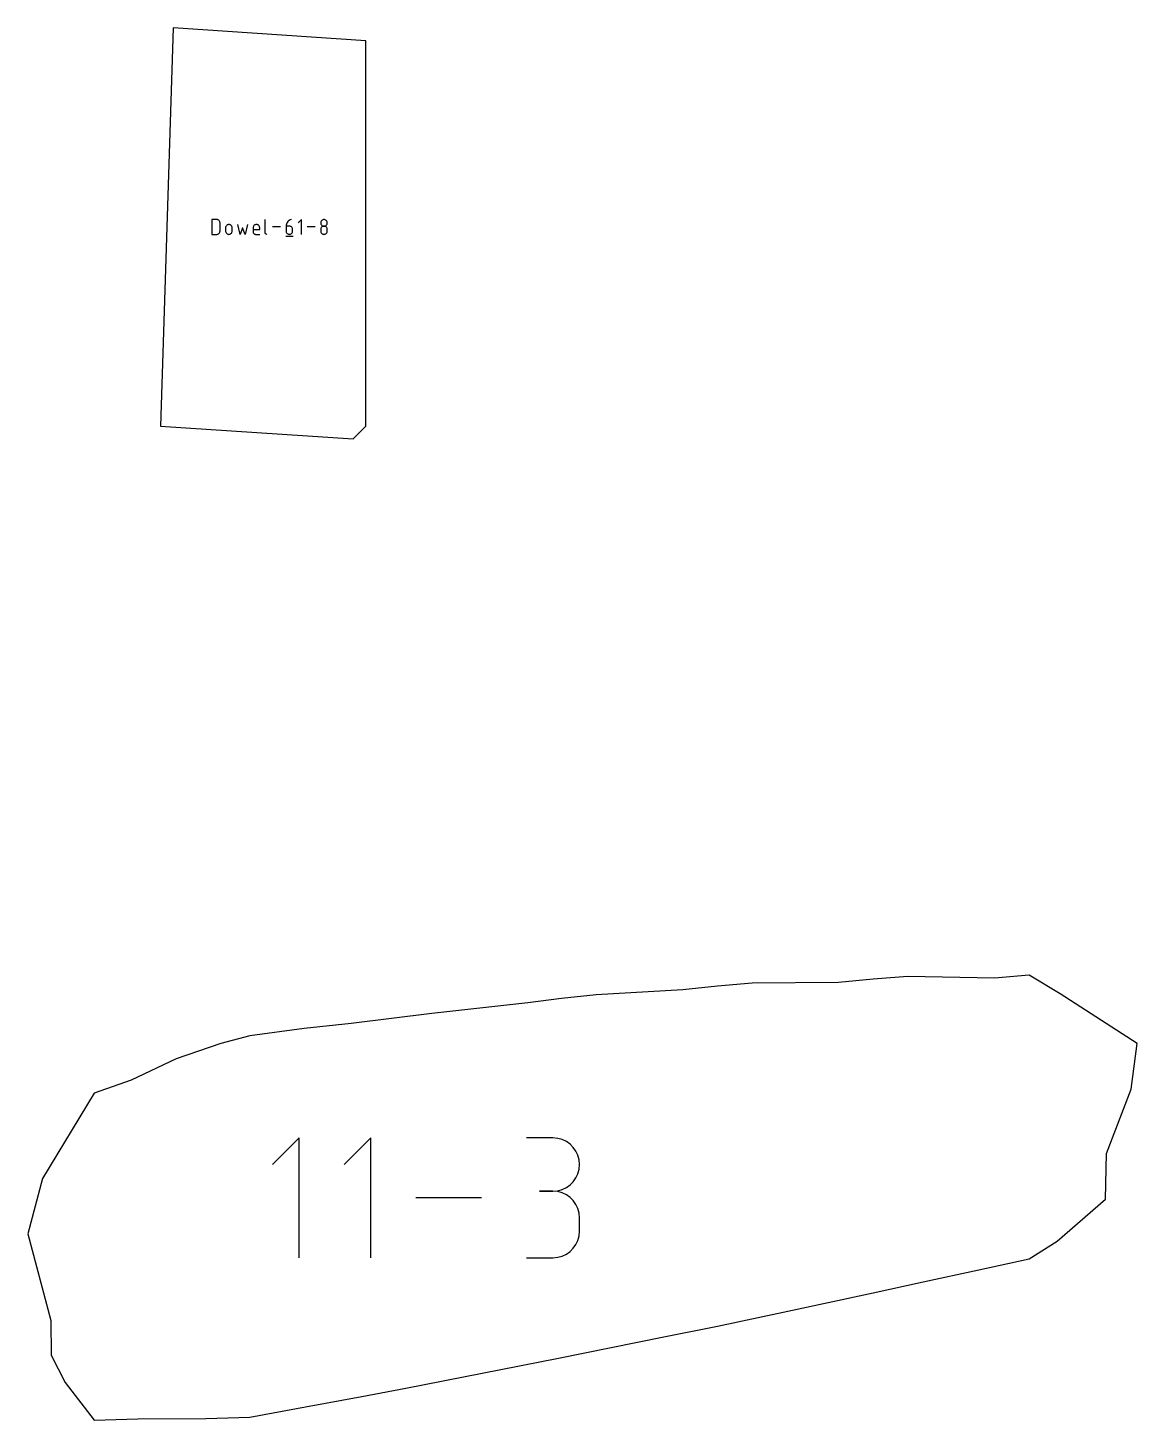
# Model space of a CAD drawing. Extents: x 0 to 12.2, y 0 to 12.
# Drawn here: x 9.988 to 10.798, y 5.912 to 6.928 of the extents above; entities that cross this region are included whole.
import ezdxf

# ---------------------------------------------------------------- set-up
doc = ezdxf.new("R2010")
doc.units = 0

msp = doc.modelspace()

# ---------------------------------------------------------------- linework, layer by layer
at = {"layer": 'annotation', "color": 1}
for p, q in [((10.125519, 6.787744), (10.121917, 6.787744)), ((10.121917, 6.787744), (10.121917, 6.776943)), ((10.125949, 6.787705), (10.125519, 6.787744)), ((10.126353, 6.787594), (10.125949, 6.787705)), ((10.160921, 6.778149), (10.160921, 6.787753)), ((10.179738, 6.787744), (10.179051, 6.787487)), ((10.179738, 6.787744), (10.179738, 6.787744)), ((10.187385, 6.787744), (10.184983, 6.785342)), ((10.187385, 6.776943), (10.187385, 6.787744)), ((10.203789, 6.787731), (10.203359, 6.787692)), ((10.20422, 6.787692), (10.203789, 6.787731)), ((10.203789, 6.787731), (10.203789, 6.787731)), ((10.126726, 6.787416), (10.126353, 6.787594)), ((10.127061, 6.787179), (10.126726, 6.787416)), ((10.12735, 6.786889), (10.127061, 6.787179)), ((10.127061, 6.777515), (10.12735, 6.777804)), ((10.127587, 6.786554), (10.12735, 6.786889)), ((10.12735, 6.777804), (10.127587, 6.778139)), ((10.127764, 6.78618), (10.127587, 6.786554)), ((10.127587, 6.778139), (10.127764, 6.778513)), ((10.127876, 6.785774), (10.127764, 6.78618)), ((10.127764, 6.778513), (10.127876, 6.77892)), ((10.127914, 6.785342), (10.127876, 6.785774)), ((10.127876, 6.77892), (10.127914, 6.779351)), ((10.127914, 6.779351), (10.127914, 6.785342)), ((10.127914, 6.785342), (10.127914, 6.785342)), ((10.132003, 6.782171), (10.131964, 6.78174)), ((10.131964, 6.78174), (10.131964, 6.779345)), ((10.131964, 6.779345), (10.131964, 6.779345)), ((10.131964, 6.779345), (10.132003, 6.778914)), ((10.132115, 6.782577), (10.132003, 6.782171)), ((10.132003, 6.778914), (10.132115, 6.778507)), ((10.132292, 6.78295), (10.132115, 6.782577)), ((10.132115, 6.778507), (10.132292, 6.778133)), ((10.132529, 6.783284), (10.132292, 6.78295)), ((10.132292, 6.778133), (10.132529, 6.777798)), ((10.132819, 6.783573), (10.132529, 6.783284)), ((10.132529, 6.777798), (10.132819, 6.777508)), ((10.133154, 6.783809), (10.132819, 6.783573)), ((10.133528, 6.783986), (10.133154, 6.783809)), ((10.133935, 6.784097), (10.133528, 6.783986)), ((10.134366, 6.784135), (10.133935, 6.784097)), ((10.134798, 6.784097), (10.134366, 6.784135)), ((10.134366, 6.784135), (10.134366, 6.784135)), ((10.135204, 6.783986), (10.134798, 6.784097)), ((10.135578, 6.783809), (10.135204, 6.783986)), ((10.135913, 6.783573), (10.135578, 6.783809)), ((10.136202, 6.783284), (10.135913, 6.783573)), ((10.135913, 6.777508), (10.136203, 6.777798)), ((10.136439, 6.78295), (10.136202, 6.783284)), ((10.136203, 6.777798), (10.13644, 6.778133)), ((10.136617, 6.782577), (10.136439, 6.78295)), ((10.13644, 6.778133), (10.136617, 6.778507)), ((10.136729, 6.782171), (10.136617, 6.782577)), ((10.136617, 6.778507), (10.136729, 6.778914)), ((10.136768, 6.78174), (10.136729, 6.782171)), ((10.136729, 6.778914), (10.136768, 6.779345)), ((10.136768, 6.779345), (10.136768, 6.78174)), ((10.136768, 6.78174), (10.136768, 6.78174)), ((10.142623, 6.776943), (10.140818, 6.784135)), ((10.144421, 6.78174), (10.142623, 6.776943)), ((10.146219, 6.776943), (10.144421, 6.78174)), ((10.148023, 6.784135), (10.146219, 6.776943)), ((10.152112, 6.78218), (10.152074, 6.781749)), ((10.152074, 6.781749), (10.152074, 6.778751)), ((10.152074, 6.780546), (10.156871, 6.780546)), ((10.152074, 6.778751), (10.152074, 6.778751)), ((10.152074, 6.778751), (10.152103, 6.778425)), ((10.152103, 6.778425), (10.152186, 6.778119)), ((10.152224, 6.782585), (10.152112, 6.78218)), ((10.152186, 6.778119), (10.15232, 6.777837)), ((10.152402, 6.782959), (10.152224, 6.782585)), ((10.15232, 6.777837), (10.152497, 6.777585)), ((10.152639, 6.783294), (10.152402, 6.782959)), ((10.152497, 6.777585), (10.152715, 6.777367)), ((10.152928, 6.783583), (10.152639, 6.783294)), ((10.153263, 6.78382), (10.152928, 6.783583)), ((10.153636, 6.783997), (10.153263, 6.78382)), ((10.154042, 6.784109), (10.153636, 6.783997)), ((10.154472, 6.784148), (10.154042, 6.784109)), ((10.154904, 6.784109), (10.154472, 6.784148)), ((10.154472, 6.784148), (10.154472, 6.784148)), ((10.15531, 6.783997), (10.154904, 6.784109)), ((10.155683, 6.78382), (10.15531, 6.783997)), ((10.156018, 6.783583), (10.155683, 6.78382)), ((10.156307, 6.783294), (10.156018, 6.783583)), ((10.156543, 6.782959), (10.156307, 6.783294)), ((10.156721, 6.782585), (10.156543, 6.782959)), ((10.156832, 6.78218), (10.156721, 6.782585)), ((10.156871, 6.781749), (10.156832, 6.78218)), ((10.156871, 6.780546), (10.156871, 6.781749)), ((10.156871, 6.781749), (10.156871, 6.781749)), ((10.16094, 6.777931), (10.160921, 6.778149)), ((10.160996, 6.777727), (10.16094, 6.777931)), ((10.161085, 6.777538), (10.160996, 6.777727)), ((10.172086, 6.782344), (10.16618, 6.782344)), ((10.176189, 6.783664), (10.176136, 6.782934)), ((10.176136, 6.782934), (10.176136, 6.779344)), ((10.178534, 6.782934), (10.176136, 6.782934)), ((10.176136, 6.779344), (10.176136, 6.779344)), ((10.176136, 6.779344), (10.176174, 6.778913)), ((10.176174, 6.778913), (10.176286, 6.778507)), ((10.176344, 6.784366), (10.176189, 6.783664)), ((10.176286, 6.778507), (10.176464, 6.778133)), ((10.176594, 6.78503), (10.176344, 6.784366)), ((10.176464, 6.778133), (10.1767, 6.777797)), ((10.176934, 6.785648), (10.176594, 6.78503)), ((10.1767, 6.777797), (10.17699, 6.777508)), ((10.177355, 6.786212), (10.176934, 6.785648)), ((10.177853, 6.786712), (10.177355, 6.786212)), ((10.178421, 6.787139), (10.177853, 6.786712)), ((10.179051, 6.787487), (10.178421, 6.787139)), ((10.178965, 6.782896), (10.178534, 6.782934)), ((10.179371, 6.782785), (10.178965, 6.782896)), ((10.179745, 6.782608), (10.179371, 6.782785)), ((10.18008, 6.782372), (10.179745, 6.782608)), ((10.180369, 6.782083), (10.18008, 6.782372)), ((10.18008, 6.777508), (10.180369, 6.777797)), ((10.180605, 6.781749), (10.180369, 6.782083)), ((10.180369, 6.777797), (10.180605, 6.778133)), ((10.180783, 6.781376), (10.180605, 6.781749)), ((10.180605, 6.778133), (10.180783, 6.778507)), ((10.180894, 6.78097), (10.180783, 6.781376)), ((10.180783, 6.778507), (10.180894, 6.778913)), ((10.180933, 6.780539), (10.180894, 6.78097)), ((10.180894, 6.778913), (10.180933, 6.779344)), ((10.180933, 6.779344), (10.180933, 6.780539)), ((10.180933, 6.780539), (10.180933, 6.780539)), ((10.197341, 6.782344), (10.191436, 6.782344)), ((10.20143, 6.785765), (10.201391, 6.785336)), ((10.201391, 6.785336), (10.201391, 6.785336)), ((10.201391, 6.785336), (10.20143, 6.784904)), ((10.20143, 6.780964), (10.201391, 6.780533)), ((10.201391, 6.780533), (10.201391, 6.779338)), ((10.201391, 6.779338), (10.201391, 6.779338)), ((10.201391, 6.779338), (10.20143, 6.778907)), ((10.201541, 6.78617), (10.20143, 6.785765)), ((10.20143, 6.784904), (10.201541, 6.784498)), ((10.201541, 6.78137), (10.20143, 6.780964)), ((10.20143, 6.778907), (10.201541, 6.778501)), ((10.201719, 6.786543), (10.201541, 6.78617)), ((10.201541, 6.784498), (10.201719, 6.784124)), ((10.201719, 6.781744), (10.201541, 6.78137)), ((10.201541, 6.778501), (10.201719, 6.778128)), ((10.201956, 6.786877), (10.201719, 6.786543)), ((10.201719, 6.784124), (10.201956, 6.783789)), ((10.201956, 6.782079), (10.201719, 6.781744)), ((10.201719, 6.778128), (10.201956, 6.777794)), ((10.202245, 6.787166), (10.201956, 6.786877)), ((10.201956, 6.783789), (10.202245, 6.783499)), ((10.202245, 6.782369), (10.201956, 6.782079)), ((10.201956, 6.777794), (10.202245, 6.777505)), ((10.20258, 6.787403), (10.202245, 6.787166)), ((10.202245, 6.783499), (10.20258, 6.783262)), ((10.20258, 6.782606), (10.202245, 6.782369)), ((10.202953, 6.787581), (10.20258, 6.787403)), ((10.20258, 6.783262), (10.202953, 6.783084)), ((10.202953, 6.782784), (10.20258, 6.782606)), ((10.203359, 6.787692), (10.202953, 6.787581)), ((10.202953, 6.783084), (10.203359, 6.782973)), ((10.203359, 6.782895), (10.202953, 6.782784)), ((10.203359, 6.782973), (10.203789, 6.782934)), ((10.203789, 6.782934), (10.203359, 6.782895)), ((10.203789, 6.782934), (10.20422, 6.782973)), ((10.20422, 6.782895), (10.203789, 6.782934)), ((10.203789, 6.782934), (10.203789, 6.782934)), ((10.203789, 6.782934), (10.203789, 6.782934)), ((10.204626, 6.787581), (10.20422, 6.787692)), ((10.20422, 6.782973), (10.204625, 6.783084)), ((10.204626, 6.782784), (10.20422, 6.782895)), ((10.204625, 6.783084), (10.204999, 6.783262)), ((10.204999, 6.787403), (10.204626, 6.787581)), ((10.204999, 6.782606), (10.204626, 6.782784)), ((10.205334, 6.787166), (10.204999, 6.787403)), ((10.204999, 6.783262), (10.205334, 6.783499)), ((10.205334, 6.782369), (10.204999, 6.782606)), ((10.205623, 6.786877), (10.205334, 6.787166)), ((10.205334, 6.783499), (10.205623, 6.783789)), ((10.205623, 6.78208), (10.205334, 6.782369)), ((10.205334, 6.777505), (10.205623, 6.777794)), ((10.20586, 6.786543), (10.205623, 6.786877)), ((10.205623, 6.783789), (10.20586, 6.784124)), ((10.20586, 6.781744), (10.205623, 6.78208)), ((10.205623, 6.777794), (10.20586, 6.778128)), ((10.206038, 6.78617), (10.20586, 6.786543)), ((10.20586, 6.784124), (10.206038, 6.784498)), ((10.206038, 6.78137), (10.20586, 6.781744)), ((10.20586, 6.778128), (10.206038, 6.778501)), ((10.206149, 6.785765), (10.206038, 6.78617)), ((10.206038, 6.784498), (10.206149, 6.784904)), ((10.206149, 6.780964), (10.206038, 6.78137)), ((10.206038, 6.778501), (10.206149, 6.778907)), ((10.206188, 6.785336), (10.206149, 6.785765)), ((10.206149, 6.784904), (10.206188, 6.785336)), ((10.206188, 6.780533), (10.206149, 6.780964)), ((10.206149, 6.778907), (10.206188, 6.779338)), ((10.206188, 6.785336), (10.206188, 6.785336)), ((10.206188, 6.779338), (10.206188, 6.780533)), ((10.206188, 6.780533), (10.206188, 6.780533)), ((10.121917, 6.77695), (10.125519, 6.77695)), ((10.121917, 6.776943), (10.121917, 6.77695)), ((10.125519, 6.77695), (10.125949, 6.776989)), ((10.125519, 6.77695), (10.125519, 6.77695)), ((10.125949, 6.776989), (10.126353, 6.7771)), ((10.126353, 6.7771), (10.126726, 6.777278)), ((10.126726, 6.777278), (10.127061, 6.777515)), ((10.132819, 6.777508), (10.133154, 6.777271)), ((10.133154, 6.777271), (10.133528, 6.777093)), ((10.133528, 6.777093), (10.133935, 6.776982)), ((10.133935, 6.776982), (10.134366, 6.776943)), ((10.134366, 6.776943), (10.134798, 6.776982)), ((10.134366, 6.776943), (10.134366, 6.776943)), ((10.134798, 6.776982), (10.135204, 6.777093)), ((10.135204, 6.777093), (10.135578, 6.777271)), ((10.135578, 6.777271), (10.135913, 6.777508)), ((10.152715, 6.777367), (10.152966, 6.777189)), ((10.152966, 6.777189), (10.153247, 6.777056)), ((10.153247, 6.777056), (10.153551, 6.776972)), ((10.153551, 6.776972), (10.153875, 6.776943)), ((10.153875, 6.776943), (10.15687, 6.776943)), ((10.161204, 6.77737), (10.161085, 6.777538)), ((10.16135, 6.777225), (10.161204, 6.77737)), ((10.161518, 6.777106), (10.16135, 6.777225)), ((10.161706, 6.777017), (10.161518, 6.777106)), ((10.161911, 6.776961), (10.161706, 6.777017)), ((10.162129, 6.776941), (10.161911, 6.776961)), ((10.162129, 6.776941), (10.162129, 6.776941)), ((10.175835, 6.775593), (10.181236, 6.775593)), ((10.17699, 6.777508), (10.177325, 6.777271)), ((10.177325, 6.777271), (10.177698, 6.777093)), ((10.177698, 6.777093), (10.178104, 6.776982)), ((10.178104, 6.776982), (10.178534, 6.776943)), ((10.178534, 6.776943), (10.178965, 6.776982)), ((10.178534, 6.776943), (10.178534, 6.776943)), ((10.178965, 6.776982), (10.179371, 6.777093)), ((10.179371, 6.777093), (10.179745, 6.777271)), ((10.179745, 6.777271), (10.18008, 6.777508)), ((10.202245, 6.777505), (10.20258, 6.777269)), ((10.20258, 6.777269), (10.202953, 6.777092)), ((10.202953, 6.777092), (10.203359, 6.776981)), ((10.203359, 6.776981), (10.203789, 6.776943)), ((10.203789, 6.776943), (10.20422, 6.776981)), ((10.203789, 6.776943), (10.203789, 6.776943)), ((10.20422, 6.776981), (10.204625, 6.777092)), ((10.204625, 6.777092), (10.204999, 6.777269)), ((10.204999, 6.777269), (10.205334, 6.777505)), ((10.185769, 6.11762), (10.166311, 6.098156)), ((10.185769, 6.030092), (10.185769, 6.11762)), ((10.238051, 6.11762), (10.218593, 6.098156)), ((10.238051, 6.030092), (10.238051, 6.11762)), ((10.37099, 6.117519), (10.351554, 6.117519)), ((10.374486, 6.117205), (10.37099, 6.117519)), ((10.377776, 6.116301), (10.374486, 6.117205)), ((10.380804, 6.114862), (10.377776, 6.116301)), ((10.383516, 6.112943), (10.380804, 6.114862)), ((10.385858, 6.110601), (10.383516, 6.112943)), ((10.387775, 6.107891), (10.385858, 6.110601)), ((10.389212, 6.104869), (10.387775, 6.107891)), ((10.390114, 6.10159), (10.389212, 6.104869)), ((10.390427, 6.09811), (10.390114, 6.10159)), ((10.390114, 6.094613), (10.390427, 6.09811)), ((10.390427, 6.09811), (10.390427, 6.09811)), ((10.385858, 6.085572), (10.387775, 6.088289)), ((10.387775, 6.088289), (10.389212, 6.091321)), ((10.389212, 6.091321), (10.390114, 6.094613)), ((10.37099, 6.078645), (10.361258, 6.078645)), ((10.361258, 6.078645), (10.37099, 6.078645)), ((10.37099, 6.078645), (10.374486, 6.078959)), ((10.374486, 6.078332), (10.37099, 6.078645)), ((10.37099, 6.078645), (10.37099, 6.078645)), ((10.374486, 6.078959), (10.377776, 6.079864)), ((10.377776, 6.077427), (10.374486, 6.078332)), ((10.377776, 6.079864), (10.380804, 6.081305)), ((10.380804, 6.075988), (10.377776, 6.077427)), ((10.380804, 6.081305), (10.383516, 6.083226)), ((10.383516, 6.083226), (10.385858, 6.085572)), ((10.318739, 6.073856), (10.27088, 6.073856)), ((10.383516, 6.07407), (10.380804, 6.075988)), ((10.385858, 6.071728), (10.383516, 6.07407)), ((10.387775, 6.069018), (10.385858, 6.071728)), ((10.389212, 6.065996), (10.387775, 6.069018)), ((10.390114, 6.062716), (10.389212, 6.065996)), ((10.390427, 6.059236), (10.390114, 6.062716)), ((10.390427, 6.049504), (10.390427, 6.059236)), ((10.390427, 6.059236), (10.390427, 6.059236)), ((10.389212, 6.042742), (10.390114, 6.046022)), ((10.390114, 6.046022), (10.390427, 6.049504)), ((10.383516, 6.034668), (10.385858, 6.03701)), ((10.385858, 6.03701), (10.387775, 6.03972)), ((10.387775, 6.03972), (10.389212, 6.042742)), ((10.351554, 6.030095), (10.37099, 6.030095)), ((10.37099, 6.030095), (10.374486, 6.030408)), ((10.37099, 6.030095), (10.37099, 6.030095)), ((10.374486, 6.030408), (10.377776, 6.031312)), ((10.377776, 6.031312), (10.380804, 6.032751)), ((10.380804, 6.032751), (10.383516, 6.034668))]:
    msp.add_line(p, q, dxfattribs=at)
at = {"layer": 'boundary', "color": 5}
for p, q in [((10.093741, 6.927656), (10.084366, 6.637031)), ((10.234366, 6.918281), (10.093741, 6.927656)), ((10.234366, 6.637031), (10.234366, 6.918281)), ((10.084366, 6.637031), (10.224991, 6.627656)), ((10.224991, 6.627656), (10.234366, 6.637031)), ((10.516352, 6.23049), (10.49104, 6.228205)), ((10.579509, 6.231006), (10.516352, 6.23049)), ((10.60482, 6.233292), (10.579509, 6.231006)), ((10.630132, 6.235288), (10.60482, 6.233292)), ((10.693289, 6.234183), (10.630132, 6.235288)), ((10.7186, 6.23618), (10.693289, 6.234183)), ((10.74131, 6.222566), (10.7186, 6.23618)), ((10.37726, 6.219246), (10.352725, 6.216037)), ((10.402572, 6.221893), (10.37726, 6.219246)), ((10.465729, 6.225558), (10.402572, 6.221893)), ((10.49104, 6.228205), (10.465729, 6.225558)), ((10.797531, 6.1865), (10.74131, 6.222566)), ((10.352725, 6.216037), (10.282593, 6.208285)), ((10.223766, 6.201087), (10.189415, 6.197366)), ((10.282593, 6.208285), (10.223766, 6.201087)), ((10.1497, 6.19195), (10.128581, 6.1865)), ((10.189415, 6.197366), (10.1497, 6.19195)), ((10.128581, 6.1865), (10.095942, 6.175238)), ((10.793148, 6.153038), (10.797531, 6.1865)), ((10.095942, 6.175238), (10.063031, 6.159691)), ((10.063031, 6.159691), (10.03592, 6.150133)), ((10.03592, 6.150133), (9.998207, 6.087963)), ((10.77519, 6.106183), (10.793148, 6.153038)), ((10.774368, 6.07272), (10.77519, 6.106183)), ((9.998207, 6.087963), (9.987578, 6.047409)), ((10.73905, 6.042173), (10.774368, 6.07272)), ((9.987578, 6.047409), (10.004295, 5.984252)), ((10.7186, 6.029295), (10.73905, 6.042173)), ((10.682042, 6.021239), (10.7186, 6.029295)), ((10.641379, 6.012495), (10.682042, 6.021239)), ((10.60482, 6.004369), (10.641379, 6.012495)), ((10.542498, 5.991068), (10.60482, 6.004369)), ((10.49104, 5.980212), (10.542498, 5.991068)), ((10.004295, 5.984252), (10.004708, 5.95894)), ((10.450725, 5.972022), (10.49104, 5.980212)), ((10.374931, 5.956755), (10.450725, 5.972022)), ((10.004708, 5.95894), (10.014954, 5.939005)), ((10.26348, 5.934787), (10.374931, 5.956755)), ((10.014954, 5.939005), (10.03592, 5.911533)), ((10.231499, 5.928843), (10.26348, 5.934787)), ((10.190273, 5.921224), (10.231499, 5.928843)), ((10.1497, 5.91369), (10.190273, 5.921224)), ((10.03592, 5.911533), (10.067986, 5.912488)), ((10.067986, 5.912488), (10.117633, 5.912781)), ((10.117633, 5.912781), (10.1497, 5.91369))]:
    msp.add_line(p, q, dxfattribs=at)

doc.saveas('drawing.dxf')
